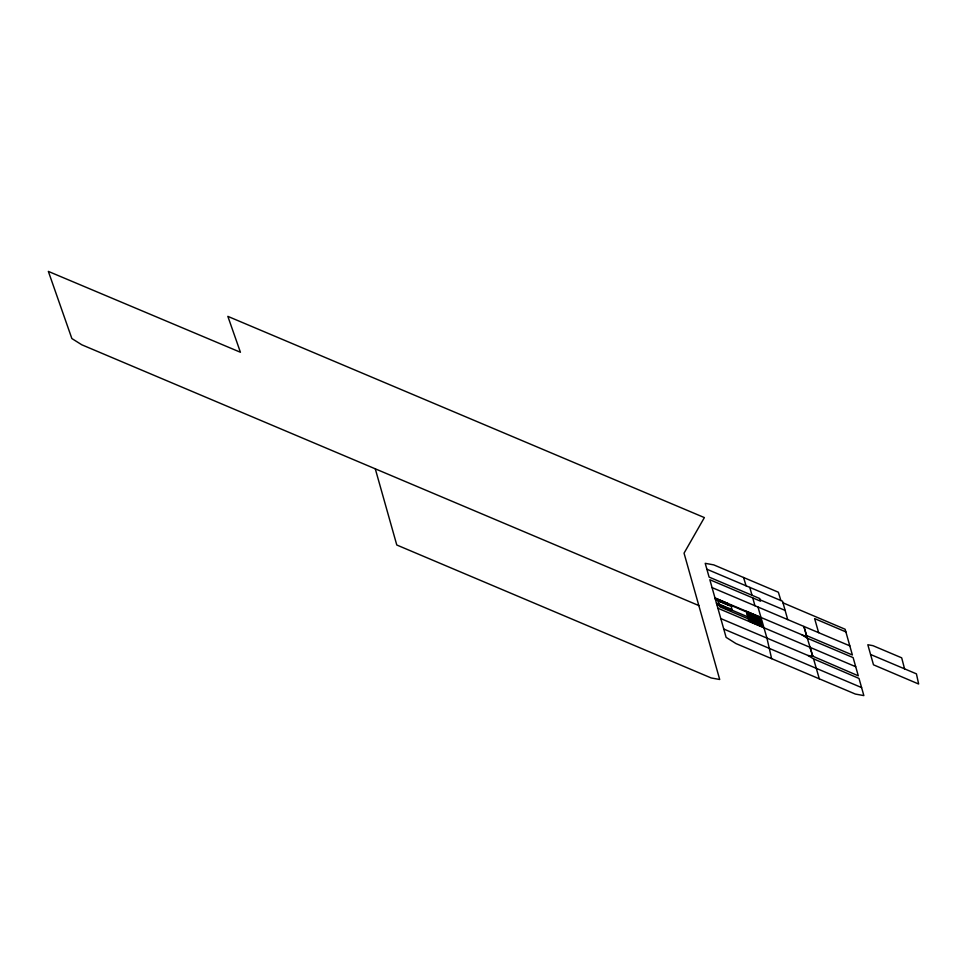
<?xml version="1.0" encoding="UTF-8"?>
<svg xmlns="http://www.w3.org/2000/svg" width="967" height="967" viewBox="0 0 967 967"><rect width="100%" height="100%" fill="white"/><g stroke="black" fill="none" stroke-linecap="round" stroke-linejoin="round"><path stroke-width="1.45" d="M780.865 600.519L778.375 592.227L713.767 564.885L705.209 563.326L709.101 577.094L759.808 598.561L760.521 601.184L709.851 579.741L720.802 618.578L808.037 655.493L812.764 656.182L858.285 675.812L853.124 657.596L807.324 638.22L801.74 634.69M723.763 629.034L861.597 687.585L863.857 695.599L855.336 694.052L735.972 643.575L726.108 637.35L720.802 618.578M715.012 598.029L806.949 636.902L803.903 626.447L806.551 635.573L852.374 654.961L845.134 629.251L783.004 602.84M706.889 569.237L782.545 601.232L787.718 619.593M760.159 599.866L785.131 610.419M712.063 587.598L849.824 645.859M870.59 654.502L916.426 673.854L918.65 684.02L873.491 664.812L867.822 644.735L872.947 645.666L901.691 657.826L904.556 668.838M855.698 666.71L717.901 608.243M375.305 468.898L396.784 545.001L711.18 677.952L719.702 679.499L684.044 553.16L704.375 517.587L227.849 316.366L240.42 352.254L48.35 271.401L71.86 338.547L81.808 344.796L698.839 605.572M845.871 631.886L814.637 618.614L818.638 632.672M718.167 600.676L727.982 604.834L727.752 604M758.599 617.816L748.784 613.658L748.555 612.812M746.802 612.957L759.808 618.469M747.249 614.601L760.243 620.113M747.684 616.245L760.678 621.745M719.267 604.774L759.687 621.914M748.12 617.877L761.126 623.389M748.567 619.521L761.561 625.033M808.037 655.493L813.561 658.853L859.022 678.459L861.597 687.585M809.911 647.213L812.764 656.182L807.324 638.22M743.575 577.492L746.065 585.809M813.561 658.853L819.303 678.822M771.63 658.66L766.904 637.99L757.983 607.022M752.749 597.896L754.949 605.741M749.8 587.392L752.012 595.249M728.622 605.245L728.187 603.613L715.181 598.102L715.616 599.745L731.209 606.345L732.079 609.633L716.499 603.021L716.934 604.665L729.94 610.177L729.505 608.533M759.373 616.825L746.367 611.313L749.002 621.165L761.996 626.676L759.373 616.825M758.37 616.97L717.937 599.842L719.786 606.768L760.219 623.908L758.37 616.97"/></g></svg>
